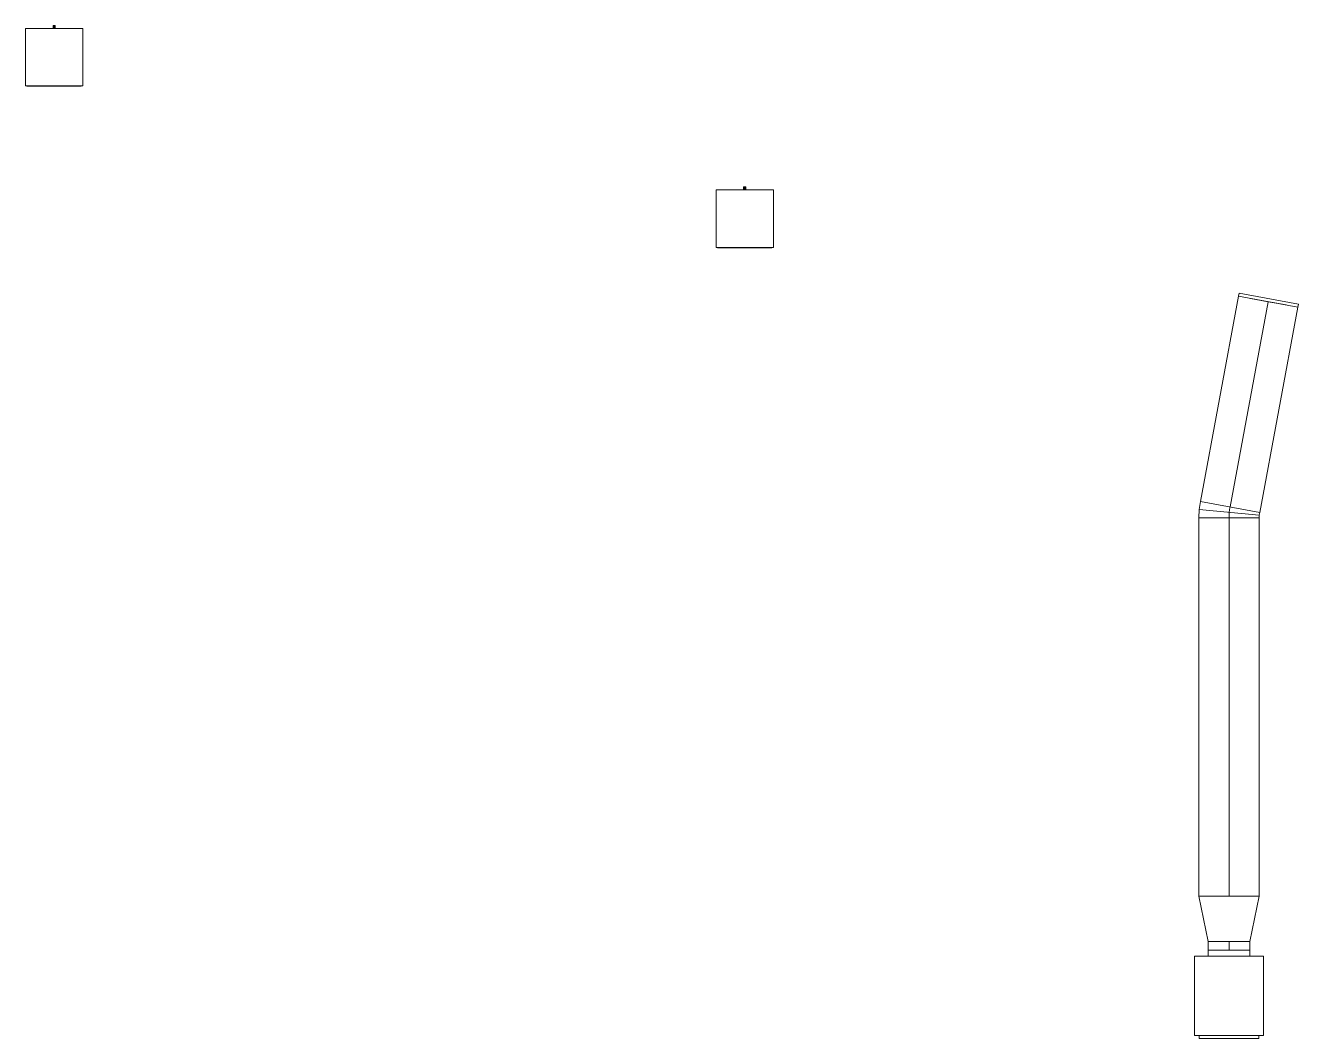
# Model space of a CAD drawing. Header units: inches. Extents: x -3354 to -3, y -8 to 1149.
# Drawn here: x -812.6 to -391, y 625.9 to 961.4 of the extents above; entities that cross this region are included whole.
import ezdxf

# ---------------------------------------------------------------- set-up
doc = ezdxf.new("R2010")
doc.units = ezdxf.units.IN
doc.header["$MEASUREMENT"] = 0
for name, color, linetype, lineweight in [('M-EQPM', 50, 'Continuous', 13), ('M-HVAC-DUCT', 70, 'Continuous', 13), ('M-HVAC-DUCT-CNTR', 70, 'Continuous', 13)]:
    doc.layers.add(name, color=color, linetype=linetype, lineweight=lineweight)

# ---------------------------------------------------------------- blocks, each defined once
blk = doc.blocks.new('Cabinet Fan-BDF - BDF-100-485419-01 - Lower Parking Level')
at = {"layer": 'M-EQPM', "color": 3}
mesh = blk.add_polyface(dxfattribs=at)
corners = [(-13.12, 11.38, 20.75), (-13.12, -11.38, 20.75), (13.12, -11.38, 20.75), (13.12, 11.38, 20.75)]
mesh.append_faces([[corners[k] for k in face] for face in [(0, 1, 2, 3)]], dxfattribs={"color": 3})
mesh = blk.add_polyface(dxfattribs=at)
corners = [(13.12, -11.38), (-13.12, -11.38), (-13.12, 11.38), (13.12, 11.38)]
mesh.append_faces([[corners[k] for k in face] for face in [(0, 1, 2, 3)]], dxfattribs={"color": 3})
mesh = blk.add_polyface(dxfattribs=at)
corners = [(13.12, 11.38, 20.75), (13.12, 11.38), (-13.12, 11.38), (-13.12, 11.38, 20.75)]
mesh.append_faces([[corners[k] for k in face] for face in [(0, 1, 2, 3)]], dxfattribs={"color": 3})
mesh = blk.add_polyface(dxfattribs=at)
corners = [(-13.12, 11.38, 20.75), (-13.12, 11.38), (-13.12, -11.38), (-13.12, -11.38, 20.75)]
mesh.append_faces([[corners[k] for k in face] for face in [(0, 1, 2, 3)]], dxfattribs={"color": 3})
mesh = blk.add_polyface(dxfattribs=at)
corners = [(13.12, -11.38, 20.75), (13.12, -11.38), (13.12, 11.38), (13.12, 11.38, 20.75)]
mesh.append_faces([[corners[k] for k in face] for face in [(0, 1, 2, 3)]], dxfattribs={"color": 3})
mesh = blk.add_polyface(dxfattribs=at)
corners = [(13.12, 9.88, 1.44), (13.12, -9.88, 1.44), (13.12, -9.88, 19.31), (13.12, 9.88, 19.31)]
mesh.append_faces([[corners[k] for k in face] for face in [(0, 1, 2, 3)]], dxfattribs={"color": 3})
mesh = blk.add_polyface(dxfattribs=at)
corners = [(14.13, 9.88, 19.31), (13.12, 9.88, 19.31), (13.12, -9.88, 19.31), (14.13, -9.88, 19.31)]
mesh.append_faces([[corners[k] for k in face] for face in [(0, 1, 2, 3)]], dxfattribs={"color": 3})
mesh = blk.add_polyface(dxfattribs=at)
corners = [(14.13, -9.88, 1.44), (13.12, -9.88, 1.44), (13.12, 9.88, 1.44), (14.13, 9.88, 1.44)]
mesh.append_faces([[corners[k] for k in face] for face in [(0, 1, 2, 3)]], dxfattribs={"color": 3})
mesh = blk.add_polyface(dxfattribs=at)
corners = [(14.13, 9.88, 1.44), (13.12, 9.88, 1.44), (13.12, 9.88, 19.31), (14.13, 9.88, 19.31)]
mesh.append_faces([[corners[k] for k in face] for face in [(0, 1, 2, 3)]], dxfattribs={"color": 3})
mesh = blk.add_polyface(dxfattribs=at)
corners = [(14.13, -9.88, 19.31), (14.13, -9.88, 1.44), (14.13, 9.88, 1.44), (14.13, 9.88, 19.31)]
mesh.append_faces([[corners[k] for k in face] for face in [(0, 1, 2, 3)]], dxfattribs={"color": 3})
mesh = blk.add_polyface(dxfattribs=at)
corners = [(-15.12, 6.88, 7.37), (-15.12, -6.88, 7.37), (-15.12, -6.88, 19.25), (-15.12, 6.88, 19.25)]
mesh.append_faces([[corners[k] for k in face] for face in [(0, 1, 2, 3)]], dxfattribs={"color": 3})
mesh = blk.add_polyface(dxfattribs=at)
corners = [(-15.12, 6.88, 19.25), (-13.12, 6.88, 19.25), (-13.12, 6.88, 7.37), (-15.12, 6.88, 7.37)]
mesh.append_faces([[corners[k] for k in face] for face in [(0, 1, 2, 3)]], dxfattribs={"color": 3})
mesh = blk.add_polyface(dxfattribs=at)
corners = [(-15.12, 6.88, 7.37), (-13.12, 6.88, 7.37), (-13.12, -6.88, 7.37), (-15.12, -6.88, 7.37)]
mesh.append_faces([[corners[k] for k in face] for face in [(0, 1, 2, 3)]], dxfattribs={"color": 3})
mesh = blk.add_polyface(dxfattribs=at)
corners = [(-15.12, -6.88, 19.25), (-13.12, -6.88, 19.25), (-13.12, 6.88, 19.25), (-15.12, 6.88, 19.25)]
mesh.append_faces([[corners[k] for k in face] for face in [(0, 1, 2, 3)]], dxfattribs={"color": 3})
mesh = blk.add_polyface(dxfattribs=at)
corners = [(-13.12, -6.88, 19.25), (-13.12, -6.88, 7.37), (-13.12, 6.88, 7.37), (-13.12, 6.88, 19.25)]
mesh.append_faces([[corners[k] for k in face] for face in [(0, 1, 2, 3)]], dxfattribs={"color": 3})
mesh = blk.add_polyface(dxfattribs=at)
corners = [(-15.12, -6.88, 7.37), (-13.12, -6.88, 7.37), (-13.12, -6.88, 19.25), (-15.12, -6.88, 19.25)]
mesh.append_faces([[corners[k] for k in face] for face in [(0, 1, 2, 3)]], dxfattribs={"color": 3})
mesh = blk.add_polyface(dxfattribs=at)
corners = [(-13.12, -11.38, 20.75), (-13.12, -11.38), (13.12, -11.38), (13.12, -11.38, 20.75)]
mesh.append_faces([[corners[k] for k in face] for face in [(0, 1, 2, 3)]], dxfattribs={"color": 3})
mesh = blk.add_polyface(dxfattribs=at)
corners = [(14.13, -9.88, 19.31), (13.12, -9.88, 19.31), (13.12, -9.88, 1.44), (14.13, -9.88, 1.44)]
mesh.append_faces([[corners[k] for k in face] for face in [(0, 1, 2, 3)]], dxfattribs={"color": 3})
blk = doc.blocks.new('Rectangular Duct Elbow - Radius - Exhaust-501378-01 - Lower Parking Level')
at = {"layer": 'M-HVAC-DUCT', "color": 8}
blk.add_arc((-1.85, 20), 20, 270, 280.5583, dxfattribs=at)
at = {"layer": 'M-HVAC-DUCT', "color": 3}
mesh = blk.add_polyface(dxfattribs=at)
corners = [(-0.02, 10.17, -7), (-0.93, 10.04, -7), (-1.85, 10, -7), (-1.85, 10, 7), (-0.93, 10.04, 7), (-0.02, 10.17, 7)]
mesh.append_faces([[corners[k] for k in face] for face in [(2, 3, 4, 1)]], dxfattribs={"vtx2": -1, "color": 3})
mesh.append_faces([[corners[k] for k in face] for face in [(4, 5, 0, 1)]], dxfattribs={"vtx3": -1, "color": 3})
mesh = blk.add_polyface(dxfattribs=at)
corners = [(3.65, -9.49, -7), (0.91, -9.87, -7), (-1.85, -10, -7), (-1.85, 10, -7), (-0.93, 10.04, -7), (-0.02, 10.17, -7)]
mesh.append_faces([[corners[k] for k in face] for face in [(1, 4, 5, 0)]], dxfattribs={"vtx0": -1, "color": 3})
mesh.append_faces([[corners[k] for k in face] for face in [(3, 4, 1, 2)]], dxfattribs={"vtx1": -1, "color": 3})
mesh = blk.add_polyface(dxfattribs=at)
corners = [(-0.02, 10.17, 7), (-0.93, 10.04, 7), (-1.85, 10, 7), (-1.85, -10, 7), (0.91, -9.87, 7), (3.65, -9.49, 7)]
mesh.append_faces([[corners[k] for k in face] for face in [(4, 1, 2, 3)]], dxfattribs={"vtx0": -1, "color": 3})
mesh.append_faces([[corners[k] for k in face] for face in [(0, 1, 4, 5)]], dxfattribs={"vtx1": -1, "color": 3})
mesh = blk.add_polyface(dxfattribs=at)
corners = [(-1.85, 10, -7), (-1.85, -10, -7), (-1.85, -10, 7), (-1.85, 10, 7)]
mesh.append_faces([[corners[k] for k in face] for face in [(0, 1, 2, 3)]], dxfattribs={"color": 3})
mesh = blk.add_polyface(dxfattribs=at)
corners = [(3.65, -9.49, 7), (3.65, -9.49, -7), (-0.02, 10.17, -7), (-0.02, 10.17, 7)]
mesh.append_faces([[corners[k] for k in face] for face in [(0, 1, 2, 3)]], dxfattribs={"color": 3})
mesh = blk.add_polyface(dxfattribs=at)
corners = [(3.65, -9.49, 7), (0.91, -9.87, 7), (-1.85, -10, 7), (-1.85, -10, -7), (0.91, -9.87, -7), (3.65, -9.49, -7)]
mesh.append_faces([[corners[k] for k in face] for face in [(5, 0, 1, 4)]], dxfattribs={"vtx2": -1, "color": 3})
mesh.append_faces([[corners[k] for k in face] for face in [(1, 2, 3, 4)]], dxfattribs={"vtx3": -1, "color": 3})
blk = doc.blocks.new('Rectangular Transition - Length - Standard-501373-01 - Lower Parking Level')
at = {"layer": 'M-HVAC-DUCT', "color": 3}
mesh = blk.add_polyface(dxfattribs=at)
corners = [(0, 10, 7), (0, 10, -7), (0, -10, -7), (0, -10, 7)]
mesh.append_faces([[corners[k] for k in face] for face in [(0, 1, 2, 3)]], dxfattribs={"color": 3})
mesh = blk.add_polyface(dxfattribs=at)
corners = [(0, 10, -7), (15, 6.88, -5.94), (15, -6.88, -5.94), (0, -10, -7)]
mesh.append_faces([[corners[k] for k in face] for face in [(0, 1, 2, 3)]], dxfattribs={"color": 3})
mesh = blk.add_polyface(dxfattribs=at)
corners = [(0, 10, 7), (15, 6.88, 5.94), (15, 6.88, -5.94), (0, 10, -7)]
mesh.append_faces([[corners[k] for k in face] for face in [(0, 1, 2, 3)]], dxfattribs={"color": 3})
mesh = blk.add_polyface(dxfattribs=at)
corners = [(0, -10, 7), (15, -6.88, 5.94), (15, 6.88, 5.94), (0, 10, 7)]
mesh.append_faces([[corners[k] for k in face] for face in [(0, 1, 2, 3)]], dxfattribs={"color": 3})
mesh = blk.add_polyface(dxfattribs=at)
corners = [(15, -6.88, -5.94), (15, 6.88, -5.94), (15, 6.88, 5.94), (15, -6.88, 5.94)]
mesh.append_faces([[corners[k] for k in face] for face in [(0, 1, 2, 3)]], dxfattribs={"color": 3})
mesh = blk.add_polyface(dxfattribs=at)
corners = [(0, -10, -7), (15, -6.88, -5.94), (15, -6.88, 5.94), (0, -10, 7)]
mesh.append_faces([[corners[k] for k in face] for face in [(0, 1, 2, 3)]], dxfattribs={"color": 3})
blk = doc.blocks.new('Open ended W_M_S - Standard-754455-01 - Lower Parking Level')
at = {"layer": 'M-HVAC-DUCT', "color": 8}
for p, q in [((0, 0, 6), (0, 6, 6)), ((0, 6, -1.5), (0, -6, -1.5)), ((0, 6, -4.5), (0, -6, -4.5)), ((0, 6, -3), (0, -6, -3)), ((0, 6, 1.5), (0, -6, 1.5)), ((0, 6, 4.5), (0, -6, 4.5)), ((0, 6, 3), (0, -6, 3)), ((0, -6), (0, 6)), ((0, 3, 6), (0, 3, -6)), ((0, 0, 6), (0, -6, 6)), ((0, 0, 6), (0, 0, -6)), ((0, -3, 6), (0, -3, -6))]:
    blk.add_line(p, q, dxfattribs=at)
at = {"layer": 'M-HVAC-DUCT', "color": 3}
mesh = blk.add_polyface(dxfattribs=at)
corners = [(0, 10, -7), (0, -10, -7), (0, -10, 7), (0, 10, 7)]
mesh.append_faces([[corners[k] for k in face] for face in [(0, 1, 2, 3)]], dxfattribs={"color": 3})
mesh = blk.add_polyface(dxfattribs=at)
corners = [(0, 10, 7), (1, 10, 7), (1, 10, -7), (0, 10, -7)]
mesh.append_faces([[corners[k] for k in face] for face in [(0, 1, 2, 3)]], dxfattribs={"color": 3})
mesh = blk.add_polyface(dxfattribs=at)
corners = [(0, 10, -7), (1, 10, -7), (1, -10, -7), (0, -10, -7)]
mesh.append_faces([[corners[k] for k in face] for face in [(0, 1, 2, 3)]], dxfattribs={"color": 3})
mesh = blk.add_polyface(dxfattribs=at)
corners = [(0, -10, 7), (1, -10, 7), (1, 10, 7), (0, 10, 7)]
mesh.append_faces([[corners[k] for k in face] for face in [(0, 1, 2, 3)]], dxfattribs={"color": 3})
mesh = blk.add_polyface(dxfattribs=at)
corners = [(1, -10, 7), (1, -10, -7), (1, 10, -7), (1, 10, 7)]
mesh.append_faces([[corners[k] for k in face] for face in [(0, 1, 2, 3)]], dxfattribs={"color": 3})
mesh = blk.add_polyface(dxfattribs=at)
corners = [(0, -10, -7), (1, -10, -7), (1, -10, 7), (0, -10, 7)]
mesh.append_faces([[corners[k] for k in face] for face in [(0, 1, 2, 3)]], dxfattribs={"color": 3})
blk = doc.blocks.new('TSM_80in_cabinet_ECM_motor - TSM09_208V_1PH-ECM-Style 4-947443-01 - Lower Parking Level')
at = {"layer": 'M-EQPM', "color": 181, "transparency": 33554496}
mesh = blk.add_polyface(dxfattribs=at)
corners = [(-9.5, 9.5, 15.81), (-9.5, -9.5, 15.81), (9.5, -9.5, 15.81), (9.5, 9.5, 15.81)]
mesh.append_faces([[corners[k] for k in face] for face in [(0, 1, 2, 3)]], dxfattribs={"color": 181})
at = {"layer": 'M-EQPM', "color": 9}
mesh = blk.add_polyface(dxfattribs=at)
corners = [(9.5, -9.5), (-9.5, -9.5), (-9.5, 9.5), (9.5, 9.5)]
mesh.append_faces([[corners[k] for k in face] for face in [(0, 1, 2, 3)]], dxfattribs={"color": 9})
mesh = blk.add_polyface(dxfattribs=at)
corners = [(-9.5, 9.5), (-9.5, -9.5), (-9.5, -9.5, 15.81), (-9.5, 9.5, 15.81)]
mesh.append_faces([[corners[k] for k in face] for face in [(0, 1, 2, 3)]], dxfattribs={"color": 9})
mesh = blk.add_polyface(dxfattribs=at)
corners = [(9.5, 9.5), (-9.5, 9.5), (-9.5, 9.5, 15.81), (9.5, 9.5, 15.81)]
mesh.append_faces([[corners[k] for k in face] for face in [(0, 1, 2, 3)]], dxfattribs={"color": 9})
at = {"layer": 'M-EQPM', "color": 181, "transparency": 33554496}
mesh = blk.add_polyface(dxfattribs=at)
corners = [(-0.37, 10.5, 3.12), (-0.36, 10.5, 3.22), (-0.32, 10.5, 3.31), (-0.27, 10.5, 3.39), (-0.19, 10.5, 3.45), (-0.1, 10.5, 3.49), (0, 10.5, 3.5), (0.1, 10.5, 3.49), (0.19, 10.5, 3.45), (0.27, 10.5, 3.39), (0.32, 10.5, 3.31), (0.36, 10.5, 3.22), (0.37, 10.5, 3.12), (0.36, 10.5, 3.03), (0.32, 10.5, 2.94), (0.27, 10.5, 2.86), (0.19, 10.5, 2.8), (0.1, 10.5, 2.76), (0, 10.5, 2.75), (-0.1, 10.5, 2.76), (-0.19, 10.5, 2.8), (-0.27, 10.5, 2.86), (-0.32, 10.5, 2.94), (-0.36, 10.5, 3.03)]
mesh.append_faces([[corners[k] for k in face] for face in [(11, 8, 9, 10), (17, 15, 16)]], dxfattribs={"vtx0": -1, "color": 181})
mesh.append_faces([[corners[k] for k in face] for face in [(13, 8, 11, 12)]], dxfattribs={"vtx0": -1, "vtx1": -1, "color": 181})
mesh.append_faces([[corners[k] for k in face] for face in [(13, 17, 20, 8)]], dxfattribs={"vtx0": -1, "vtx1": -1, "vtx2": -1, "vtx3": -1, "color": 181})
mesh.append_faces([[corners[k] for k in face] for face in [(4, 7, 8, 20)]], dxfattribs={"vtx0": -1, "vtx2": -1, "vtx3": -1, "color": 181})
mesh.append_faces([[corners[k] for k in face] for face in [(4, 22, 23, 0)]], dxfattribs={"vtx0": -1, "vtx3": -1, "color": 181})
mesh.append_faces([[corners[k] for k in face] for face in [(3, 4, 0), (21, 22, 4, 20)]], dxfattribs={"vtx1": -1, "vtx2": -1, "color": 181})
mesh.append_faces([[corners[k] for k in face] for face in [(13, 14, 15, 17)]], dxfattribs={"vtx2": -1, "vtx3": -1, "color": 181})
mesh.append_faces([[corners[k] for k in face] for face in [(4, 5, 6, 7), (0, 1, 2, 3), (17, 18, 19, 20)]], dxfattribs={"vtx3": -1, "color": 181})
mesh = blk.add_polyface(dxfattribs=at)
corners = [(0.37, 10.5, 3.12), (0.36, 10.5, 3.22), (0.32, 10.5, 3.31), (0.27, 10.5, 3.39), (0.19, 10.5, 3.45), (0.1, 10.5, 3.49), (0, 10.5, 3.5), (-0.1, 10.5, 3.49), (-0.19, 10.5, 3.45), (-0.27, 10.5, 3.39), (-0.32, 10.5, 3.31), (-0.36, 10.5, 3.22), (-0.37, 10.5, 3.12), (-0.37, 9.5, 3.12), (-0.36, 9.5, 3.22), (-0.32, 9.5, 3.31), (-0.27, 9.5, 3.39), (-0.19, 9.5, 3.45), (-0.1, 9.5, 3.49), (0, 9.5, 3.5), (0.1, 9.5, 3.49), (0.19, 9.5, 3.45), (0.27, 9.5, 3.39), (0.32, 9.5, 3.31), (0.36, 9.5, 3.22), (0.37, 9.5, 3.12)]
mesh.append_faces([[corners[k] for k in face] for face in [(13, 14, 11, 12), (0, 1, 24, 25)]], dxfattribs={"vtx1": -1, "color": 181})
mesh.append_faces([[corners[k] for k in face] for face in [(14, 15, 10, 11), (16, 17, 8, 9), (15, 16, 9, 10), (17, 18, 7, 8), (6, 7, 18, 19), (19, 20, 5, 6), (20, 21, 4, 5), (22, 23, 2, 3), (21, 22, 3, 4), (23, 24, 1, 2)]], dxfattribs={"vtx1": -1, "vtx3": -1, "color": 181})
mesh = blk.add_polyface(dxfattribs=at)
corners = [(-0.37, 10.5, 3.12), (-0.36, 10.5, 3.03), (-0.32, 10.5, 2.94), (-0.27, 10.5, 2.86), (-0.19, 10.5, 2.8), (-0.1, 10.5, 2.76), (0, 10.5, 2.75), (0.1, 10.5, 2.76), (0.19, 10.5, 2.8), (0.27, 10.5, 2.86), (0.32, 10.5, 2.94), (0.36, 10.5, 3.03), (0.37, 10.5, 3.12), (0.37, 9.5, 3.12), (0.36, 9.5, 3.03), (0.32, 9.5, 2.94), (0.27, 9.5, 2.86), (0.19, 9.5, 2.8), (0.1, 9.5, 2.76), (0, 9.5, 2.75), (-0.1, 9.5, 2.76), (-0.19, 9.5, 2.8), (-0.27, 9.5, 2.86), (-0.32, 9.5, 2.94), (-0.36, 9.5, 3.03), (-0.37, 9.5, 3.12)]
mesh.append_faces([[corners[k] for k in face] for face in [(13, 14, 11, 12), (0, 1, 24, 25)]], dxfattribs={"vtx1": -1, "color": 181})
mesh.append_faces([[corners[k] for k in face] for face in [(14, 15, 10, 11), (16, 17, 8, 9), (15, 16, 9, 10), (17, 18, 7, 8), (6, 7, 18, 19), (19, 20, 5, 6), (20, 21, 4, 5), (22, 23, 2, 3), (21, 22, 3, 4), (23, 24, 1, 2)]], dxfattribs={"vtx1": -1, "vtx3": -1, "color": 181})
mesh = blk.add_polyface(dxfattribs=at)
corners = [(-0.37, 9.5, 3.12), (-0.36, 9.5, 3.03), (-0.32, 9.5, 2.94), (-0.27, 9.5, 2.86), (-0.19, 9.5, 2.8), (-0.1, 9.5, 2.76), (0, 9.5, 2.75), (0.1, 9.5, 2.76), (0.19, 9.5, 2.8), (0.27, 9.5, 2.86), (0.32, 9.5, 2.94), (0.36, 9.5, 3.03), (0.37, 9.5, 3.12), (0.36, 9.5, 3.22), (0.32, 9.5, 3.31), (0.27, 9.5, 3.39), (0.19, 9.5, 3.45), (0.1, 9.5, 3.49), (0, 9.5, 3.5), (-0.1, 9.5, 3.49), (-0.19, 9.5, 3.45), (-0.27, 9.5, 3.39), (-0.32, 9.5, 3.31), (-0.36, 9.5, 3.22)]
mesh.append_faces([[corners[k] for k in face] for face in [(9, 7, 8), (15, 12, 13, 14)]], dxfattribs={"vtx0": -1, "color": 181})
mesh.append_faces([[corners[k] for k in face] for face in [(20, 11, 16, 17)]], dxfattribs={"vtx0": -1, "vtx1": -1, "vtx3": -1, "color": 181})
mesh.append_faces([[corners[k] for k in face] for face in [(12, 15, 16, 11)]], dxfattribs={"vtx0": -1, "vtx2": -1, "color": 181})
mesh.append_faces([[corners[k] for k in face] for face in [(4, 6, 7, 11), (20, 3, 4, 11)]], dxfattribs={"vtx0": -1, "vtx2": -1, "vtx3": -1, "color": 181})
mesh.append_faces([[corners[k] for k in face] for face in [(2, 3, 20, 1)]], dxfattribs={"vtx1": -1, "vtx2": -1, "color": 181})
mesh.append_faces([[corners[k] for k in face] for face in [(0, 1, 20, 21)]], dxfattribs={"vtx1": -1, "vtx3": -1, "color": 181})
mesh.append_faces([[corners[k] for k in face] for face in [(4, 5, 6), (22, 23, 0, 21), (18, 19, 20, 17)]], dxfattribs={"vtx2": -1, "color": 181})
mesh.append_faces([[corners[k] for k in face] for face in [(9, 10, 11, 7)]], dxfattribs={"vtx2": -1, "vtx3": -1, "color": 181})
at = {"layer": 'M-EQPM', "color": 9}
mesh = blk.add_polyface(dxfattribs=at)
corners = [(9.5, -9.5), (9.5, 9.5), (9.5, 9.5, 15.81), (9.5, -9.5, 15.81)]
mesh.append_faces([[corners[k] for k in face] for face in [(0, 1, 2, 3)]], dxfattribs={"color": 9})
mesh = blk.add_polyface(dxfattribs=at)
corners = [(-9.5, -9.5), (9.5, -9.5), (9.5, -9.5, 15.81), (-9.5, -9.5, 15.81)]
mesh.append_faces([[corners[k] for k in face] for face in [(0, 1, 2, 3)]], dxfattribs={"color": 9})
at = {"layer": 'M-EQPM', "color": 181, "transparency": 33554496}
mesh = blk.add_polyface(dxfattribs=at)
corners = [(9, -9.62, 15.81), (9, -9.5, 15.81), (-9, -9.5, 15.81), (-9, -9.62, 15.81)]
mesh.append_faces([[corners[k] for k in face] for face in [(0, 1, 2, 3)]], dxfattribs={"color": 181})
mesh = blk.add_polyface(dxfattribs=at)
corners = [(-9, -9.62, 15.81), (-9, -9.5, 15.81), (-9, -9.5, 6), (-9, -9.62, 6)]
mesh.append_faces([[corners[k] for k in face] for face in [(0, 1, 2, 3)]], dxfattribs={"color": 181})
mesh = blk.add_polyface(dxfattribs=at)
corners = [(-9, -9.62, 6), (-9, -9.5, 6), (9, -9.5, 6), (9, -9.62, 6)]
mesh.append_faces([[corners[k] for k in face] for face in [(0, 1, 2, 3)]], dxfattribs={"color": 181})
mesh = blk.add_polyface(dxfattribs=at)
corners = [(9, -9.5, 6), (-9, -9.5, 6), (-9, -9.5, 15.81), (9, -9.5, 15.81)]
mesh.append_faces([[corners[k] for k in face] for face in [(0, 1, 2, 3)]], dxfattribs={"color": 181})
mesh = blk.add_polyface(dxfattribs=at)
corners = [(-9, -9.62, 6), (9, -9.62, 6), (9, -9.62, 15.81), (-9, -9.62, 15.81)]
mesh.append_faces([[corners[k] for k in face] for face in [(0, 1, 2, 3)]], dxfattribs={"color": 181})
mesh = blk.add_polyface(dxfattribs=at)
corners = [(9, -9.62, 6), (9, -9.5, 6), (9, -9.5, 15.81), (9, -9.62, 15.81)]
mesh.append_faces([[corners[k] for k in face] for face in [(0, 1, 2, 3)]], dxfattribs={"color": 181})
blk = doc.blocks.new('TSM_80in_cabinet_ECM_motor - TSM09_208V_1PH-ECM-Style 4-V3-01 - Lower Parking Level')
at = {"layer": 'M-EQPM', "color": 4}
mesh = blk.add_polyface(dxfattribs=at)
corners = [(-9.5, 9.5, 15.81), (-9.5, -9.5, 15.81), (9.5, -9.5, 15.81), (9.5, 9.5, 15.81)]
mesh.append_faces([[corners[k] for k in face] for face in [(0, 1, 2, 3)]], dxfattribs={"color": 4})
mesh = blk.add_polyface(dxfattribs=at)
corners = [(9.5, -9.5), (-9.5, -9.5), (-9.5, 9.5), (9.5, 9.5)]
mesh.append_faces([[corners[k] for k in face] for face in [(0, 1, 2, 3)]], dxfattribs={"color": 4})
mesh = blk.add_polyface(dxfattribs=at)
corners = [(-9.5, 9.5), (-9.5, -9.5), (-9.5, -9.5, 15.81), (-9.5, 9.5, 15.81)]
mesh.append_faces([[corners[k] for k in face] for face in [(0, 1, 2, 3)]], dxfattribs={"color": 4})
mesh = blk.add_polyface(dxfattribs=at)
corners = [(9.5, 9.5), (-9.5, 9.5), (-9.5, 9.5, 15.81), (9.5, 9.5, 15.81)]
mesh.append_faces([[corners[k] for k in face] for face in [(0, 1, 2, 3)]], dxfattribs={"color": 4})
mesh = blk.add_polyface(dxfattribs=at)
corners = [(-0.37, 10.5, 3.12), (-0.36, 10.5, 3.22), (-0.32, 10.5, 3.31), (-0.27, 10.5, 3.39), (-0.19, 10.5, 3.45), (-0.1, 10.5, 3.49), (0, 10.5, 3.5), (0.1, 10.5, 3.49), (0.19, 10.5, 3.45), (0.27, 10.5, 3.39), (0.32, 10.5, 3.31), (0.36, 10.5, 3.22), (0.37, 10.5, 3.12), (0.36, 10.5, 3.03), (0.32, 10.5, 2.94), (0.27, 10.5, 2.86), (0.19, 10.5, 2.8), (0.1, 10.5, 2.76), (0, 10.5, 2.75), (-0.1, 10.5, 2.76), (-0.19, 10.5, 2.8), (-0.27, 10.5, 2.86), (-0.32, 10.5, 2.94), (-0.36, 10.5, 3.03)]
mesh.append_faces([[corners[k] for k in face] for face in [(11, 8, 9, 10), (17, 15, 16)]], dxfattribs={"vtx0": -1, "color": 4})
mesh.append_faces([[corners[k] for k in face] for face in [(13, 8, 11, 12)]], dxfattribs={"vtx0": -1, "vtx1": -1, "color": 4})
mesh.append_faces([[corners[k] for k in face] for face in [(13, 17, 20, 8)]], dxfattribs={"vtx0": -1, "vtx1": -1, "vtx2": -1, "vtx3": -1, "color": 4})
mesh.append_faces([[corners[k] for k in face] for face in [(4, 7, 8, 20)]], dxfattribs={"vtx0": -1, "vtx2": -1, "vtx3": -1, "color": 4})
mesh.append_faces([[corners[k] for k in face] for face in [(4, 22, 23, 0)]], dxfattribs={"vtx0": -1, "vtx3": -1, "color": 4})
mesh.append_faces([[corners[k] for k in face] for face in [(3, 4, 0), (21, 22, 4, 20)]], dxfattribs={"vtx1": -1, "vtx2": -1, "color": 4})
mesh.append_faces([[corners[k] for k in face] for face in [(13, 14, 15, 17)]], dxfattribs={"vtx2": -1, "vtx3": -1, "color": 4})
mesh.append_faces([[corners[k] for k in face] for face in [(4, 5, 6, 7), (0, 1, 2, 3), (17, 18, 19, 20)]], dxfattribs={"vtx3": -1, "color": 4})
mesh = blk.add_polyface(dxfattribs=at)
corners = [(0.37, 10.5, 3.12), (0.36, 10.5, 3.22), (0.32, 10.5, 3.31), (0.27, 10.5, 3.39), (0.19, 10.5, 3.45), (0.1, 10.5, 3.49), (0, 10.5, 3.5), (-0.1, 10.5, 3.49), (-0.19, 10.5, 3.45), (-0.27, 10.5, 3.39), (-0.32, 10.5, 3.31), (-0.36, 10.5, 3.22), (-0.37, 10.5, 3.12), (-0.37, 9.5, 3.12), (-0.36, 9.5, 3.22), (-0.32, 9.5, 3.31), (-0.27, 9.5, 3.39), (-0.19, 9.5, 3.45), (-0.1, 9.5, 3.49), (0, 9.5, 3.5), (0.1, 9.5, 3.49), (0.19, 9.5, 3.45), (0.27, 9.5, 3.39), (0.32, 9.5, 3.31), (0.36, 9.5, 3.22), (0.37, 9.5, 3.12)]
mesh.append_faces([[corners[k] for k in face] for face in [(13, 14, 11, 12), (0, 1, 24, 25)]], dxfattribs={"vtx1": -1, "color": 4})
mesh.append_faces([[corners[k] for k in face] for face in [(14, 15, 10, 11), (16, 17, 8, 9), (15, 16, 9, 10), (17, 18, 7, 8), (6, 7, 18, 19), (19, 20, 5, 6), (20, 21, 4, 5), (22, 23, 2, 3), (21, 22, 3, 4), (23, 24, 1, 2)]], dxfattribs={"vtx1": -1, "vtx3": -1, "color": 4})
mesh = blk.add_polyface(dxfattribs=at)
corners = [(-0.37, 10.5, 3.12), (-0.36, 10.5, 3.03), (-0.32, 10.5, 2.94), (-0.27, 10.5, 2.86), (-0.19, 10.5, 2.8), (-0.1, 10.5, 2.76), (0, 10.5, 2.75), (0.1, 10.5, 2.76), (0.19, 10.5, 2.8), (0.27, 10.5, 2.86), (0.32, 10.5, 2.94), (0.36, 10.5, 3.03), (0.37, 10.5, 3.12), (0.37, 9.5, 3.12), (0.36, 9.5, 3.03), (0.32, 9.5, 2.94), (0.27, 9.5, 2.86), (0.19, 9.5, 2.8), (0.1, 9.5, 2.76), (0, 9.5, 2.75), (-0.1, 9.5, 2.76), (-0.19, 9.5, 2.8), (-0.27, 9.5, 2.86), (-0.32, 9.5, 2.94), (-0.36, 9.5, 3.03), (-0.37, 9.5, 3.12)]
mesh.append_faces([[corners[k] for k in face] for face in [(13, 14, 11, 12), (0, 1, 24, 25)]], dxfattribs={"vtx1": -1, "color": 4})
mesh.append_faces([[corners[k] for k in face] for face in [(14, 15, 10, 11), (16, 17, 8, 9), (15, 16, 9, 10), (17, 18, 7, 8), (6, 7, 18, 19), (19, 20, 5, 6), (20, 21, 4, 5), (22, 23, 2, 3), (21, 22, 3, 4), (23, 24, 1, 2)]], dxfattribs={"vtx1": -1, "vtx3": -1, "color": 4})
mesh = blk.add_polyface(dxfattribs=at)
corners = [(-0.37, 9.5, 3.12), (-0.36, 9.5, 3.03), (-0.32, 9.5, 2.94), (-0.27, 9.5, 2.86), (-0.19, 9.5, 2.8), (-0.1, 9.5, 2.76), (0, 9.5, 2.75), (0.1, 9.5, 2.76), (0.19, 9.5, 2.8), (0.27, 9.5, 2.86), (0.32, 9.5, 2.94), (0.36, 9.5, 3.03), (0.37, 9.5, 3.12), (0.36, 9.5, 3.22), (0.32, 9.5, 3.31), (0.27, 9.5, 3.39), (0.19, 9.5, 3.45), (0.1, 9.5, 3.49), (0, 9.5, 3.5), (-0.1, 9.5, 3.49), (-0.19, 9.5, 3.45), (-0.27, 9.5, 3.39), (-0.32, 9.5, 3.31), (-0.36, 9.5, 3.22)]
mesh.append_faces([[corners[k] for k in face] for face in [(9, 7, 8), (15, 12, 13, 14)]], dxfattribs={"vtx0": -1, "color": 4})
mesh.append_faces([[corners[k] for k in face] for face in [(20, 11, 16, 17)]], dxfattribs={"vtx0": -1, "vtx1": -1, "vtx3": -1, "color": 4})
mesh.append_faces([[corners[k] for k in face] for face in [(12, 15, 16, 11)]], dxfattribs={"vtx0": -1, "vtx2": -1, "color": 4})
mesh.append_faces([[corners[k] for k in face] for face in [(4, 6, 7, 11), (20, 3, 4, 11)]], dxfattribs={"vtx0": -1, "vtx2": -1, "vtx3": -1, "color": 4})
mesh.append_faces([[corners[k] for k in face] for face in [(2, 3, 20, 1)]], dxfattribs={"vtx1": -1, "vtx2": -1, "color": 4})
mesh.append_faces([[corners[k] for k in face] for face in [(0, 1, 20, 21)]], dxfattribs={"vtx1": -1, "vtx3": -1, "color": 4})
mesh.append_faces([[corners[k] for k in face] for face in [(4, 5, 6), (22, 23, 0, 21), (18, 19, 20, 17)]], dxfattribs={"vtx2": -1, "color": 4})
mesh.append_faces([[corners[k] for k in face] for face in [(9, 10, 11, 7)]], dxfattribs={"vtx2": -1, "vtx3": -1, "color": 4})
mesh = blk.add_polyface(dxfattribs=at)
corners = [(9.5, -9.5), (9.5, 9.5), (9.5, 9.5, 15.81), (9.5, -9.5, 15.81)]
mesh.append_faces([[corners[k] for k in face] for face in [(0, 1, 2, 3)]], dxfattribs={"color": 4})
mesh = blk.add_polyface(dxfattribs=at)
corners = [(-9.5, -9.5), (9.5, -9.5), (9.5, -9.5, 15.81), (-9.5, -9.5, 15.81)]
mesh.append_faces([[corners[k] for k in face] for face in [(0, 1, 2, 3)]], dxfattribs={"color": 4})
mesh = blk.add_polyface(dxfattribs=at)
corners = [(9, -9.62, 15.81), (9, -9.5, 15.81), (-9, -9.5, 15.81), (-9, -9.62, 15.81)]
mesh.append_faces([[corners[k] for k in face] for face in [(0, 1, 2, 3)]], dxfattribs={"color": 4})
mesh = blk.add_polyface(dxfattribs=at)
corners = [(-9, -9.62, 15.81), (-9, -9.5, 15.81), (-9, -9.5, 6), (-9, -9.62, 6)]
mesh.append_faces([[corners[k] for k in face] for face in [(0, 1, 2, 3)]], dxfattribs={"color": 4})
mesh = blk.add_polyface(dxfattribs=at)
corners = [(-9, -9.62, 6), (-9, -9.5, 6), (9, -9.5, 6), (9, -9.62, 6)]
mesh.append_faces([[corners[k] for k in face] for face in [(0, 1, 2, 3)]], dxfattribs={"color": 4})
mesh = blk.add_polyface(dxfattribs=at)
corners = [(9, -9.5, 6), (-9, -9.5, 6), (-9, -9.5, 15.81), (9, -9.5, 15.81)]
mesh.append_faces([[corners[k] for k in face] for face in [(0, 1, 2, 3)]], dxfattribs={"color": 4})
mesh = blk.add_polyface(dxfattribs=at)
corners = [(-9, -9.62, 6), (9, -9.62, 6), (9, -9.62, 15.81), (-9, -9.62, 15.81)]
mesh.append_faces([[corners[k] for k in face] for face in [(0, 1, 2, 3)]], dxfattribs={"color": 4})
mesh = blk.add_polyface(dxfattribs=at)
corners = [(9, -9.62, 6), (9, -9.5, 6), (9, -9.5, 15.81), (9, -9.62, 15.81)]
mesh.append_faces([[corners[k] for k in face] for face in [(0, 1, 2, 3)]], dxfattribs={"color": 4})

msp = doc.modelspace()

# ---------------------------------------------------------------- linework, layer by layer
at = {"layer": 'M-HVAC-DUCT-CNTR', "color": 8}
for p, q in [((-413.66, 801.94, 472.29), (-400.99, 869.92, 472.29)), ((-414, 673, 472.29), (-414, 798.28, 472.29)), ((-414, 655.12, 472.29), (-414, 658, 472.29))]:
    msp.add_line(p, q, dxfattribs=at)

# ---------------------------------------------------------------- block references
at = {"layer": 'M-EQPM', "color": 4}
msp.add_blockref('TSM_80in_cabinet_ECM_motor - TSM09_208V_1PH-ECM-Style 4-V3-01 - Lower Parking Level', (-803.07, 950.9, 494.75), dxfattribs=at)
at = {"layer": 'M-EQPM', "color": 9}
msp.add_blockref('TSM_80in_cabinet_ECM_motor - TSM09_208V_1PH-ECM-Style 4-947443-01 - Lower Parking Level', (-574.39, 897.41, 494.75), dxfattribs=at)
at = {"layer": 'M-EQPM', "color": 3, "rotation": 269.9999999999997}
msp.add_blockref('Cabinet Fan-BDF - BDF-100-485419-01 - Lower Parking Level', (-414, 640, 458.98), dxfattribs=at)
at = {"layer": 'M-HVAC-DUCT', "color": 8}
for name, p, rotation in [('Open ended W_M_S - Standard-754455-01 - Lower Parking Level', (-400.99, 869.92, 472.29), 79.44166666666668), ('Rectangular Duct Elbow - Radius - Exhaust-501378-01 - Lower Parking Level', (-414, 800.13, 472.29), 259.4416666666669)]:
    msp.add_blockref(name, p, dxfattribs=dict(at, rotation=rotation))
at = {"layer": 'M-HVAC-DUCT', "color": 3, "rotation": 270}
msp.add_blockref('Rectangular Transition - Length - Standard-501373-01 - Lower Parking Level', (-414, 673, 472.29), dxfattribs=at)

# ---------------------------------------------------------------- meshes
at = {"layer": 'M-HVAC-DUCT', "color": 3}
mesh = msp.add_polyface(dxfattribs=at)
corners = [(-423.49, 803.77, 465.29), (-410.82, 871.76, 465.29), (-391.16, 868.09, 465.29), (-403.83, 800.11, 465.29)]
mesh.append_faces([[corners[k] for k in face] for face in [(0, 1, 2, 3)]], dxfattribs={"color": 3})
mesh = msp.add_polyface(dxfattribs=at)
corners = [(-403.83, 800.11, 479.29), (-391.16, 868.09, 479.29), (-410.82, 871.76, 479.29), (-423.49, 803.77, 479.29)]
mesh.append_faces([[corners[k] for k in face] for face in [(0, 1, 2, 3)]], dxfattribs={"color": 3})
mesh = msp.add_polyface(dxfattribs=at)
corners = [(-423.49, 803.77, 479.29), (-410.82, 871.76, 479.29), (-410.82, 871.76, 465.29), (-423.49, 803.77, 465.29)]
mesh.append_faces([[corners[k] for k in face] for face in [(0, 1, 2, 3)]], dxfattribs={"color": 3})
mesh = msp.add_polyface(dxfattribs=at)
corners = [(-410.82, 871.76, 479.29), (-391.16, 868.09, 479.29), (-391.16, 868.09, 465.29), (-410.82, 871.76, 465.29)]
mesh.append_faces([[corners[k] for k in face] for face in [(0, 1, 2, 3)]], dxfattribs={"color": 3})
mesh = msp.add_polyface(dxfattribs=at)
corners = [(-403.83, 800.11, 465.29), (-391.16, 868.09, 465.29), (-391.16, 868.09, 479.29), (-403.83, 800.11, 479.29)]
mesh.append_faces([[corners[k] for k in face] for face in [(0, 1, 2, 3)]], dxfattribs={"color": 3})
mesh = msp.add_polyface(dxfattribs=at)
corners = [(-403.83, 800.11, 465.29), (-403.83, 800.11, 479.29), (-423.49, 803.77, 479.29), (-423.49, 803.77, 465.29)]
mesh.append_faces([[corners[k] for k in face] for face in [(0, 1, 2, 3)]], dxfattribs={"color": 3})
mesh = msp.add_polyface(dxfattribs=at)
corners = [(-424, 798.28, 479.29), (-404, 798.28, 479.29), (-404, 798.28, 465.29), (-424, 798.28, 465.29)]
mesh.append_faces([[corners[k] for k in face] for face in [(0, 1, 2, 3)]], dxfattribs={"color": 3})
mesh = msp.add_polyface(dxfattribs=at)
corners = [(-424, 673, 465.29), (-424, 798.28, 465.29), (-404, 798.28, 465.29), (-404, 673, 465.29)]
mesh.append_faces([[corners[k] for k in face] for face in [(0, 1, 2, 3)]], dxfattribs={"color": 3})
mesh = msp.add_polyface(dxfattribs=at)
corners = [(-404, 673, 479.29), (-404, 798.28, 479.29), (-424, 798.28, 479.29), (-424, 673, 479.29)]
mesh.append_faces([[corners[k] for k in face] for face in [(0, 1, 2, 3)]], dxfattribs={"color": 3})
mesh = msp.add_polyface(dxfattribs=at)
corners = [(-424, 673, 479.29), (-424, 798.28, 479.29), (-424, 798.28, 465.29), (-424, 673, 465.29)]
mesh.append_faces([[corners[k] for k in face] for face in [(0, 1, 2, 3)]], dxfattribs={"color": 3})
mesh = msp.add_polyface(dxfattribs=at)
corners = [(-404, 673, 465.29), (-404, 798.28, 465.29), (-404, 798.28, 479.29), (-404, 673, 479.29)]
mesh.append_faces([[corners[k] for k in face] for face in [(0, 1, 2, 3)]], dxfattribs={"color": 3})
mesh = msp.add_polyface(dxfattribs=at)
corners = [(-404, 673, 465.29), (-404, 673, 479.29), (-424, 673, 479.29), (-424, 673, 465.29)]
mesh.append_faces([[corners[k] for k in face] for face in [(0, 1, 2, 3)]], dxfattribs={"color": 3})
mesh = msp.add_polyface(dxfattribs=at)
corners = [(-420.88, 658, 478.23), (-407.12, 658, 478.23), (-407.12, 658, 466.35), (-420.88, 658, 466.35)]
mesh.append_faces([[corners[k] for k in face] for face in [(0, 1, 2, 3)]], dxfattribs={"color": 3})
mesh = msp.add_polyface(dxfattribs=at)
corners = [(-420.88, 655.12, 466.35), (-420.88, 658, 466.35), (-407.12, 658, 466.35), (-407.12, 655.12, 466.35)]
mesh.append_faces([[corners[k] for k in face] for face in [(0, 1, 2, 3)]], dxfattribs={"color": 3})
mesh = msp.add_polyface(dxfattribs=at)
corners = [(-407.12, 655.12, 478.23), (-407.12, 658, 478.23), (-420.88, 658, 478.23), (-420.88, 655.12, 478.23)]
mesh.append_faces([[corners[k] for k in face] for face in [(0, 1, 2, 3)]], dxfattribs={"color": 3})
mesh = msp.add_polyface(dxfattribs=at)
corners = [(-420.88, 655.12, 478.23), (-420.88, 658, 478.23), (-420.88, 658, 466.35), (-420.88, 655.12, 466.35)]
mesh.append_faces([[corners[k] for k in face] for face in [(0, 1, 2, 3)]], dxfattribs={"color": 3})
mesh = msp.add_polyface(dxfattribs=at)
corners = [(-407.12, 655.12, 466.35), (-407.12, 658, 466.35), (-407.12, 658, 478.23), (-407.12, 655.12, 478.23)]
mesh.append_faces([[corners[k] for k in face] for face in [(0, 1, 2, 3)]], dxfattribs={"color": 3})
mesh = msp.add_polyface(dxfattribs=at)
corners = [(-407.12, 655.12, 466.35), (-407.12, 655.12, 478.23), (-420.88, 655.12, 478.23), (-420.88, 655.12, 466.35)]
mesh.append_faces([[corners[k] for k in face] for face in [(0, 1, 2, 3)]], dxfattribs={"color": 3})

doc.saveas('drawing.dxf')
